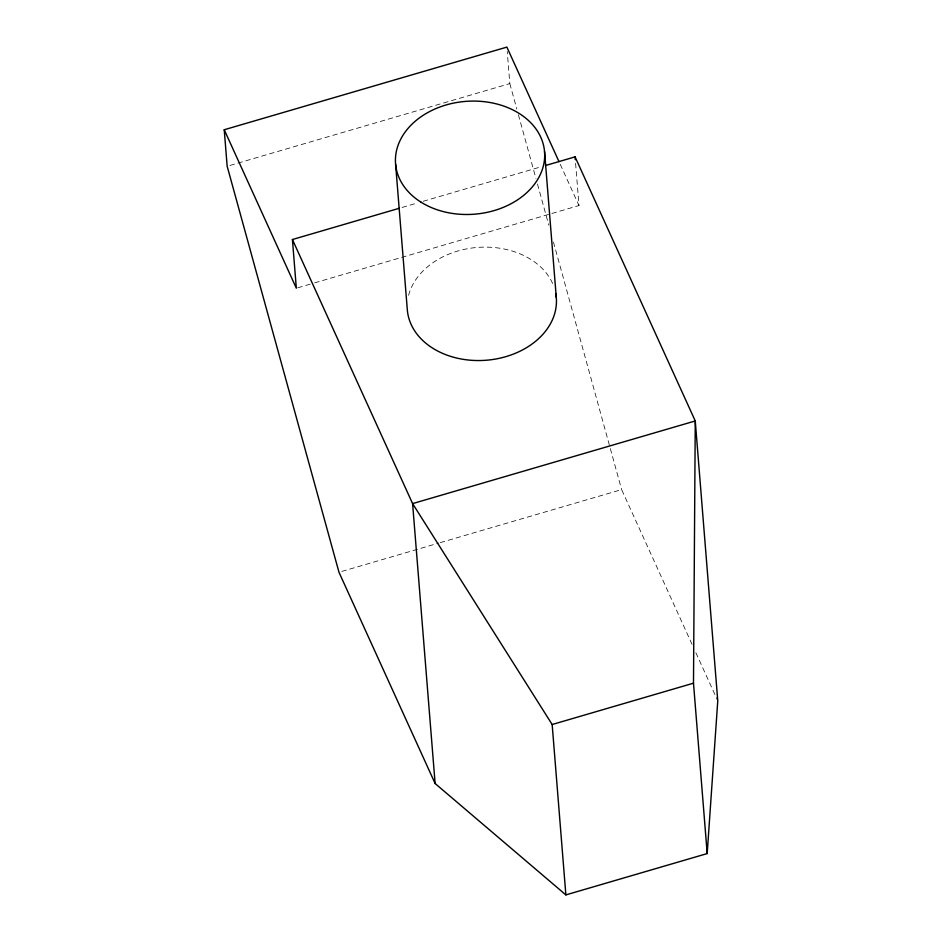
<?xml version="1.0" encoding="UTF-8"?>
<svg xmlns="http://www.w3.org/2000/svg" width="942" height="942" viewBox="0 0 942 942"><rect width="100%" height="100%" fill="white"/><g stroke="black" fill="none" stroke-linecap="round" stroke-linejoin="round"><path stroke-width="0.71" stroke-dasharray="4.71 3.53" d="M229.978 165.439L509.822 83.614L507.232 51.48M402.104 207.452L417.577 202.93M423.193 201.282L539.919 167.146M297.743 287.793L313.215 283.271M314.616 282.859L578.989 205.544L575.538 162.601M341.793 571.429L438.819 543.063M440.22 542.651L621.626 489.605L692.217 644.705M560.207 164.273L578.989 205.544M695.867 652.735L717.168 699.529M509.822 83.614L516.828 109.072M518.394 114.736L535.927 178.391M537.482 184.043L548.774 225.067M553.449 242.047L621.626 489.605M408.604 295.317A74.748 56.579 -4.6 0 1 478.654 247.334A74.748 56.579 -4.6 0 1 553.543 285.685"/><path stroke-width="1.41" d="M558.995 161.612L506.878 47.1L224.231 129.749L227.163 166.263L338.979 572.253L435.122 783.52L565.871 894.9L707.195 853.57L693.489 683.186L695.255 420.956L575.067 156.867L545.536 165.509M707.195 853.57L717.769 700.872L695.255 420.956L412.596 503.605L435.122 783.52M224.231 129.749L296.33 288.205L292.42 239.527L399.29 208.276M292.42 239.527L412.596 503.605L552.165 724.516L693.489 683.186M575.067 156.867L575.303 159.728M544.547 151.497L556.298 297.542M552.165 724.516L565.871 894.9M395.593 164.073L407.344 310.118A74.748 56.579 -4.6 0 0 489.393 359.938A74.748 56.579 -4.6 0 0 555.756 293.551M420.886 202.094A74.748 56.579 -4.6 0 0 543.275 166.298A74.748 56.579 -4.6 0 0 446.025 104.974A74.748 56.579 -4.6 0 0 420.886 202.094"/></g></svg>
